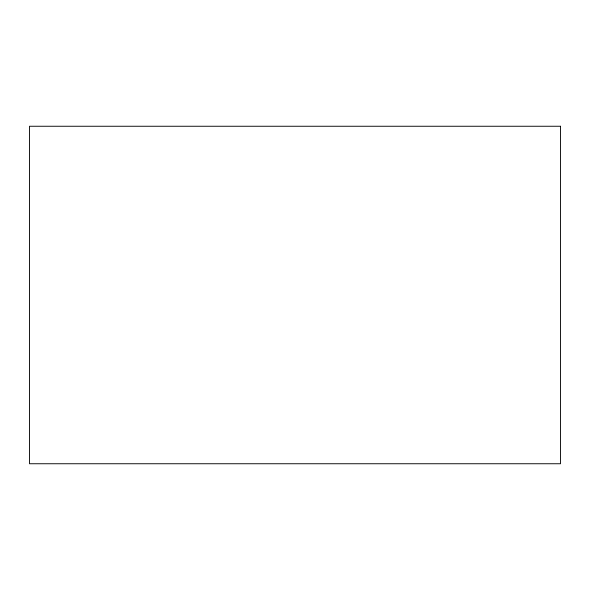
<?xml version="1.0" encoding="UTF-8"?>
<svg xmlns="http://www.w3.org/2000/svg" width="590" height="590" viewBox="0 0 590 590"><rect width="100%" height="100%" fill="white"/><g stroke="black" fill="none" stroke-linecap="round" stroke-linejoin="round"><path stroke-width="0.89" d="M560.5 126.253L29.5 126.253L29.5 463.747L560.5 463.747L560.5 126.253"/></g></svg>
